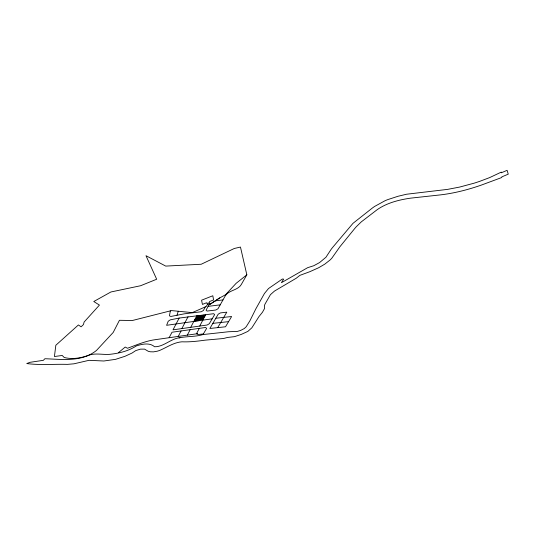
<?xml version="1.0" encoding="UTF-8"?>
<svg xmlns="http://www.w3.org/2000/svg" width="535" height="535" viewBox="0 0 535 535"><rect width="100%" height="100%" fill="white"/><g stroke="black" fill="none" stroke-linecap="round" stroke-linejoin="round"><path stroke-width="0.8" d="M170.371 310.868L169.441 315.831L170.812 316.466L184.2 313.844L201.22 311.758L203.42 310.487L205.32 306.889M177.005 315.222L178.255 311.25M205.681 314.654L199.742 326.056L173.012 329.841L179.158 318.078L213.679 313.704L214.622 314.607L209.319 323.722L207.139 325.012L199.742 326.056M188.046 316.747L181.867 328.584M169.127 337.719L171.996 332.235L205.641 327.474L206.624 328.35L203.006 334.556C195.195 336.99 186.929 336.134 179.031 337.913M178.222 336.428L181.097 330.944M190.714 327.333L196.8 315.71M187.33 335.137L190.199 329.66M198.358 315.523L197.141 317.85L204.571 316.8M199.301 328.37L196.432 333.847L197.495 333.693L197.696 334.535L203.353 333.974M194.787 321.281L195.583 319.763M195.91 321.12L196.713 319.602M197.669 317.777L198.465 316.259L199.595 316.098M199.548 315.784L197.656 319.395L200.364 319.007L202.257 315.403M197.04 320.967L197.836 319.442M198.793 317.616L199.776 315.75M198.171 320.806L198.966 319.281M199.294 320.646L200.097 319.121M201.053 317.295L202.029 315.436M202.183 317.141L202.979 315.617M203.307 316.981L204.109 315.456M204.437 316.82L205.233 315.302L201.849 315.777M246.842 274.829L241.198 284.68C237.593 290.478 229.067 290.037 225.342 295.728L217.992 308.762L215.799 310.026L207.072 311.062L206.082 310.186L208.77 305.097L219.785 297.888L225.489 294.778L236.149 283.303L246.842 274.829L240.469 247.063L234.29 248.481L201.213 264.25L165.73 266.096L145.988 255.71L156.675 279.237L140.571 285.743L110.912 291.976L93.785 301.513L99.43 305.09L84.115 322.03L83.46 324.564L81.106 326.838L78.418 324.946L55.834 345.256L54.423 356.524L62.207 355.467L64.193 357.46C72.693 359.781 81.735 357.861 89.853 354.879C97.056 352.839 104.566 355.3 111.848 354.083C120.582 352.98 128.888 350.713 136.378 345.911C142.136 344.052 149.559 342.346 154.602 346.76C163.697 346.947 170.792 338.615 179.954 337.685M215.839 318.238L209.874 328.477L225.536 326.778L231.628 316.519L215.839 318.238L218.206 314.179L220.407 312.921L226.793 312.159L217.712 327.627M118.543 352.572L125.23 347.041L127.45 348.265C136.331 345.075 145.279 341.076 154.809 339.745L197.495 333.693M219.785 297.888L209.921 304.355L209.814 303.185L207.065 304.977L206.276 306.468L192.252 312.621L171.488 310.581L132.359 320.512L119.439 320.291L113.213 332.429L96.434 350.485C81.587 362.269 62.428 359.319 44.893 358.731L43.348 360.329L30.02 362.309L26.75 363.553C40.185 365.311 53.868 363.987 67.403 364.375L73.95 363.813L88.991 360.322L103.843 360.998L115.527 359.359L125.036 356.277L132.025 353.053L135.75 350.599L140.484 349.134L144.564 349.121L148.249 351.294L150.241 351.776L153.445 351.869L157.136 351.221A13.903 6.681 -24.7 0 0 160.025 350.278C167.188 347.161 173.942 342.413 181.967 341.805C189.731 342.119 197.495 341.21 205.132 340.16L223.563 338.501L227.442 337.471L234.497 336.649L241.252 334.422L247.859 331.399L251.871 327.788L258.953 316.613L262.458 312.253L264.531 308.541L264.41 305.94A22.343 10.727 -24.7 0 1 264.965 304.194L270.436 294.665L274.482 291.08L296.236 278.24L299.901 275.358L309.832 271.693L318.646 267.747L324.765 264.156L329.981 260.063A41.884 20.109 -24.7 0 0 331.814 258.211L339.926 246.722L354.645 228.632A36.601 17.575 -24.7 0 1 356.27 226.76L361.312 221.858L377.235 209.64C386.959 202.885 398.903 199.843 410.479 198.164L437.998 195.155C452.851 193.643 467.43 189.958 481.5 185.03L501.823 177.493L501.77 176.898L508.25 174.163L507.1 170.337L501.342 172.778L501.275 172.116L489.692 177.58L479.654 181.365A92.709 44.519 -24.7 0 1 473.91 183.237L459.632 187.069L447.574 189.383L406.54 194.232L398.033 196.271L387.935 199.555A23.145 11.115 -24.7 0 0 385.066 200.719L374.754 206.363A30.983 14.88 -24.7 0 0 372.333 208.055L353 223.322L332.469 247.625A49.581 23.814 -24.7 0 0 331.031 249.497L325.949 257.241L319.589 262.565L313.764 265.734L307.665 267.674L281.417 282.701L283.67 279.136L282.306 279.049L268.51 288.539L264.437 293.501L255.877 308.795L249.885 320.846L246.214 326.731L244.294 328.537L240.683 330.416L237.353 331.412L228.552 331.747L203.006 334.556M179.158 318.078L170.297 319.85L168.237 321.227L166.592 325.307L212.174 318.813M196.786 317.349L203.695 316.372M198.973 317.275L201.234 316.954M195.823 319.174L202.738 318.198M194.606 319.897L203.628 318.626M215.251 300.864L222.981 299.908M208.108 306.354L220.193 304.856M228.585 321.642L212.863 323.354M207.727 304.549L207.413 303.084L206.691 303.372L206.563 302.757L202.431 304.408L201.568 300.202L212.81 295.755L213.592 299.934L209.479 301.586L209.606 302.215L208.877 302.502L209.085 303.659M197.448 316.078L195.161 320.438L202.07 319.462L204.357 315.102L197.448 316.078"/></g></svg>
